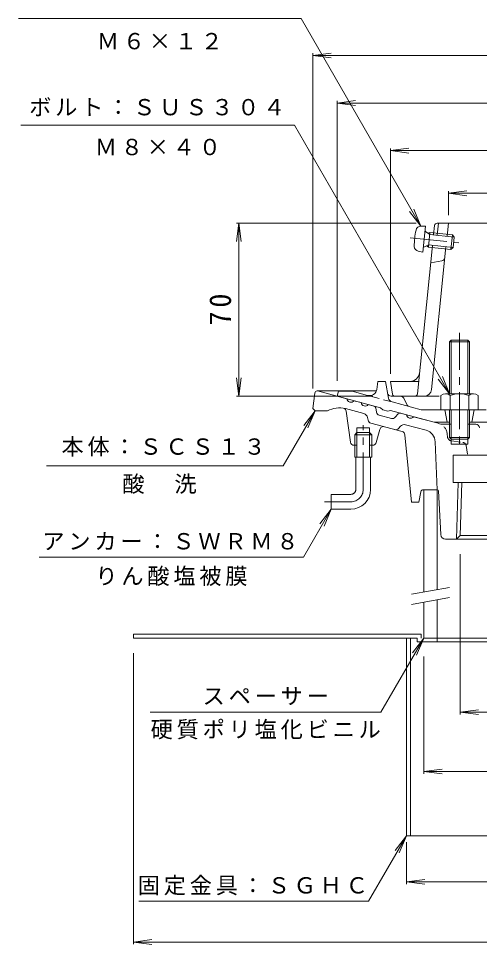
# Model space of a CAD drawing. Units: millimetres, scale not verified. Extents: x -285 to 225, y -347 to 415.
# Drawn here: x -284.8 to -98.1, y -231.1 to 143.7 of the extents above; entities that cross this region are included whole.
import ezdxf

# ---------------------------------------------------------------- set-up
doc = ezdxf.new("R2010")
doc.units = ezdxf.units.MM
doc.header["$LTSCALE"] = 3
doc.linetypes.add('CHAIN1', pattern=[8, 5, -1, 1, -1])
doc.linetypes.add('DASHED1', pattern=[1.8, 1.2, -0.6])
for name, color, linetype, lineweight in [('0-0_通り芯', 3, 'Continuous', 9), ('0-1_躯体', 2, 'Continuous', 9), ('0-2_仕上', 6, 'Continuous', 9), ('0-3_建具', 4, 'Continuous', 9), ('0-4_その他', 7, 'Continuous', 9), ('0-5_寸法', 7, 'Continuous', 9), ('0-A', 2, 'Continuous', 9)]:
    doc.layers.add(name, color=color, linetype=linetype, lineweight=lineweight)
doc.styles.add('ＭＳ ゴシック', font='')
doc.styles.get('ＭＳ ゴシック').set_extended_font_data('MS Gothic')

msp = doc.modelspace()

# ---------------------------------------------------------------- linework, layer by layer
at = {"layer": '0-0_通り芯'}
for p, q in [((-163.726, -7.046), (-151.871, -10.222)), ((-163.726, -7.046), (-139.89, -7.046)), ((-164.836, -7.922), (-165.615, -14.157)), ((-148.973, -10.999), (-146.075, -11.775)), ((-164.726, -15.046), (-165.615, -14.157)), ((-144.897, -16.232), (-152.42, -14.216)), ((-140.876, -13.168), (-143.177, -12.552)), ((-140.155, -13.934), (-139.793, -15.706)), ((-164.726, -15.046), (-159.726, -15.046)), ((-152.123, -15.244), (-150.382, -27.753)), ((-143.216, -18.93), (-143.455, -17.763)), ((-138.712, -16.854), (-133.741, -18.186)), ((-131.03, -16.379), (-132.231, -17.732)), ((-127.722, -16.693), (-130.023, -16.077)), ((-114.862, -20.139), (-124.825, -17.469)), ((-147.752, -22.046), (-142.652, -22.046)), ((-147.752, -29.046), (-147.752, -22.046)), ((-142.652, -29.046), (-142.652, -22.046)), ((-129.429, -23.483), (-142.135, -20.078)), ((-130.878, -22.236), (-130.088, -21.345)), ((-119.745, -22.972), (-128.074, -20.74)), ((-109.626, -20.546), (-113.824, -20.546)), ((-109.626, -20.546), (-109.626, -28.546)), ((-102.826, -20.546), (-102.826, -28.546)), ((-99.619, -20.546), (-102.826, -20.546)), ((-138.489, -22.61), (-139.906, -27.932)), ((-128.324, -24.789), (-125.726, -52.046)), ((-147.752, -29.046), (-148.897, -29.046)), ((-141.355, -29.046), (-142.652, -29.046)), ((-116.043, -27.585), (-115.202, -47.046)), ((-102.826, -28.546), (-109.626, -28.546)), ((32.274, -33.046), (-108.726, -33.046)), ((-108.726, -33.046), (-108.726, -44.046)), ((32.274, -44.046), (-108.726, -44.046)), ((-107.441, -67.046), (-106.722, -44.046)), ((-105.916, -65.568), (-105.243, -44.046)), ((-121.887, -47.85), (-122.726, -52.046)), ((-115.202, -47.046), (-120.906, -47.046)), ((-113.821, -65.146), (-114.702, -47.521)), ((-122.726, -52.046), (-125.726, -52.046)), ((35.371, -67.046), (-111.824, -67.046))]:
    msp.add_line(p, q, dxfattribs=at)
at = {"layer": '0-0_通り芯', "color": 4, "linetype": 'CHAIN1'}
for p, q in [((-145.202, -46.902), (-145.202, -20.87)), ((-160.927, -51.902), (-150.202, -51.902))]:
    msp.add_line(p, q, dxfattribs=at)
at = {"layer": '0-0_通り芯', "color": 4}
for p, q in [((-147.752, -23.902), (-148.652, -24.802)), ((-148.652, -24.802), (-141.752, -24.802)), ((-148.652, -33.902), (-148.652, -24.802)), ((-142.652, -23.902), (-147.752, -23.902)), ((-147.752, -33.902), (-147.752, -23.902)), ((-142.652, -23.902), (-141.752, -24.802)), ((-142.652, -23.902), (-142.652, -33.902)), ((-141.752, -24.802), (-141.752, -33.902)), ((-148.652, -33.902), (-141.752, -33.902)), ((-148.202, -46.902), (-148.202, -33.902)), ((-142.202, -46.902), (-142.202, -33.902)), ((-150.202, -48.902), (-158.202, -48.902))]:
    msp.add_line(p, q, dxfattribs=at)
at = {"layer": '0-0_通り芯', "linetype": 'DASHED1'}
for p, q in [((-111.134, -25.376), (-111.161, -24.752)), ((-109.406, -27.271), (-104.822, -27.896)), ((-103.544, -29.136), (-102.893, -33.046))]:
    msp.add_line(p, q, dxfattribs=at)
at = {"layer": '0-0_通り芯', "color": 4}
msp.add_lwpolyline([(-150.202, -54.902), (-158.202, -54.902), (-158.202, -48.902)], dxfattribs=at)
at = {"layer": '0-0_通り芯'}
msp.add_lwpolyline([(-107.441, -67.046), (-105.916, -65.568), (29.464, -65.568)], dxfattribs=at)
for centre, radius, start, end in [((-163.844, -8.046), 1, 90, 172.87474), ((-150.26, -10.007), 1.625, 187.618, 322.3797), ((-154.912, -24.937), 11, 76.91284, 115.95178), ((-153.609, -15.451), 1.5, 7.92386, 62.62251), ((-144.464, -11.56), 1.625, 187.62059, 322.37891), ((-141.135, -14.134), 1, 11.56642, 75.00078), ((-145.414, -18.164), 2, 11.56621, 75.0005), ((-138.323, -15.405), 1.5, 191.5649, 254.99991), ((-133.353, -16.737), 1.5, 254.99991, 318.43558), ((-130.282, -17.042), 1, 75.00023, 138.43498), ((-126.112, -16.478), 1.625, 187.62059, 322.37891), ((-141.746, -18.629), 1.5, 191.56461, 254.99991), ((-137.04, -22.996), 1.5, 74.99988, 165.09225), ((-132, -21.241), 1.5, 255.00128, 318.43651), ((-128.591, -22.672), 2, 74.99948, 138.43507), ((-116.157, -24.968), 5, 62.19437, 74.99995), ((-99.619, -22.046), 1.5, 4.2359, 90), ((-129.817, -24.932), 1.5, 5.44458, 74.99988), ((-121.039, -27.801), 5, 2.47583, 74.99928), ((-148.897, -27.546), 1.5, 187.92386, 270), ((-141.355, -27.546), 1.5, 270, 345.09244), ((-120.906, -48.046), 1, 90, 168.69006), ((-115.202, -47.546), 0.5, 2.86441, 90), ((-111.824, -65.046), 2, 182.86241, 270)]:
    msp.add_arc(centre, radius, start, end, dxfattribs=at)
at = {"layer": '0-0_通り芯', "linetype": 'DASHED1'}
for centre, radius, start, end in [((-116.157, -24.968), 5, 2.47623, 62.19437), ((-109.136, -25.29), 2, 182.47606, 262.23769), ((-105.024, -29.383), 1.5, 9.46144, 82.23796)]:
    msp.add_arc(centre, radius, start, end, dxfattribs=at)
at = {"layer": '0-0_通り芯', "color": 4}
for radius in [2, 8]:
    msp.add_arc((-150.202, -46.902), radius, 270, 0, dxfattribs=at)
at = {"layer": '0-0_通り芯', "color": 4, "linetype": 'CHAIN1'}
for radius in [2, 5]:
    msp.add_arc((-150.202, -46.902), radius, 270, 0, dxfattribs=at)
at = {"layer": '0-1_躯体', "color": 4, "linetype": 'CHAIN1'}
msp.add_line((-106.226, 16.454), (-106.226, -29.546), dxfattribs=at)
at = {"layer": '0-1_躯体', "color": 4}
for p, q in [((-110.226, -8.189), (-110.226, 12.778)), ((-109.55, -8.189), (-109.55, 13.454)), ((-102.903, -8.189), (-102.903, 13.454)), ((-102.226, -8.189), (-102.226, 12.778)), ((-113.726, -8.911), (-113.726, -14.689)), ((-111.85, -8.189), (-100.603, -8.189)), ((-109.973, -8.911), (-109.973, -14.689)), ((-102.479, -8.911), (-102.479, -14.689)), ((-98.726, -8.911), (-98.726, -14.689)), ((-113.726, -14.689), (-98.726, -14.689)), ((-110.303, -14.689), (-110.303, -25.869)), ((-109.626, -14.689), (-109.626, -27.402)), ((-102.826, -14.689), (-102.826, -27.402)), ((-102.15, -14.689), (-102.15, -25.869))]:
    msp.add_line(p, q, dxfattribs=at)
at = {"layer": '0-1_躯体'}
for p, q in [((-139.719, -6.409), (-139.226, -3.189)), ((-136.226, -3.189), (-139.226, -3.189)), ((-136.226, -3.189), (-134.958, -9.955)), ((-155.726, -9.189), (-155.226, -7.189)), ((-149.667, -7.189), (-155.226, -7.189)), ((-143.461, -8.852), (-149.667, -7.189)), ((-133.857, -9.189), (-130.155, -9.189)), ((-127.528, -12.597), (-128.812, -10.02)), ((-135.226, -15.2), (-134.226, -14.95)), ((-116.539, -19.689), (-134.226, -14.95)), ((-121.677, -14.689), (-133.51, -11.519)), ((-95.456, -14.689), (-121.677, -14.689)), ((-112.226, -14.689), (-111.226, -19.689)), ((-100.226, -14.689), (-101.226, -19.689)), ((-110.303, -19.689), (-116.539, -19.689)), ((40.087, -19.689), (-102.15, -19.689))]:
    msp.add_line(p, q, dxfattribs=at)
at = {"layer": '0-1_躯体', "linetype": 'DASHED1'}
msp.add_line((-133.51, -11.519), (-143.461, -8.852), dxfattribs=at)
at = {"layer": '0-1_躯体', "color": 4}
for points in [[(-102.226, 12.778), (-110.226, 12.778), (-109.55, 13.454), (-102.903, 13.454)], [(-102.15, -25.869), (-110.303, -25.869), (-109.626, -26.546), (-102.826, -26.546)]]:
    msp.add_lwpolyline(points, close=True, dxfattribs=at)
at = {"layer": '0-1_躯体'}
msp.add_lwpolyline([(-135.226, -15.2), (-137.226, -14.664), (-138.226, -13.878), (-155.726, -9.189)], dxfattribs=at)
for centre, radius, start, end in [((-142.685, -5.954), 3, 254.99973, 351.29286), ((-133.857, -7.689), 1.5, 190.61534, 270), ((-132.992, -9.587), 2, 190.61488, 255.0005), ((-130.155, -10.689), 1.5, 26.49033, 90), ((-126.185, -11.928), 1.5, 206.49033, 254.99988)]:
    msp.add_arc(centre, radius, start, end, dxfattribs=at)
at = {"layer": '0-1_躯体', "color": 4}
for centre, radius, start, end in [((-111.85, -10.99), 2.8, 47.92557, 132.07463), ((-106.226, -18.279), 10.089, 68.19786, 111.80214), ((-100.603, -10.99), 2.8, 47.92572, 132.07428)]:
    msp.add_arc(centre, radius, start, end, dxfattribs=at)
at = {"layer": '0-2_仕上'}
for p, q in [((-115.323, 60.811), (38.87, 60.811)), ((-114.719, 60.811), (-115.214, 55.93)), ((-111.264, 55.516), (-110.726, 60.811)), ((-116.318, 59.912), (-116.706, 56.086)), ((-117.137, 51.848), (-123.244, -8.29)), ((-117.562, -6.493), (-111.694, 51.278)), ((-113.364, 45.612), (-117.851, 44.811)), ((-133.376, -8.368), (-134.226, -3.189)), ((-122.726, -3.189), (-134.226, -3.189)), ((-114.427, -9.189), (-132.392, -9.189))]:
    msp.add_line(p, q, dxfattribs=at)
at = {"layer": '0-2_仕上', "color": 4}
for p, q in [((-119.936, 59.561), (-121.847, 59.594)), ((-121.029, 49.118), (-119.936, 59.561)), ((-118.272, 56.25), (-120.025, 57.491)), ((-118.182, 57.115), (-118.987, 56.756)), ((-118.182, 57.115), (-118.806, 51.148)), ((-118.272, 56.25), (-108.326, 55.209)), ((-118.182, 57.115), (-109.101, 56.165)), ((-109.101, 56.165), (-109.726, 50.197)), ((-108.326, 55.209), (-109.101, 56.165)), ((-108.326, 55.209), (-108.77, 50.972)), ((-121.029, 49.118), (-122.905, 49.482)), ((-118.716, 52.013), (-120.687, 51.161)), ((-118.806, 51.148), (-119.52, 51.666)), ((-118.806, 51.148), (-109.726, 50.197)), ((-118.716, 52.013), (-108.77, 50.972)), ((-108.77, 50.972), (-109.726, 50.197))]:
    msp.add_line(p, q, dxfattribs=at)
at = {"layer": '0-2_仕上', "color": 4, "linetype": 'CHAIN1'}
msp.add_line((-126.236, 54.942), (-106.496, 52.876), dxfattribs=at)
at = {"layer": '0-2_仕上'}
for centre, radius, start, end in [((-115.323, 59.811), 1, 90, 174.20152), ((-113.628, 47.088), 1.5, 280.12204, 354.20215), ((-126.341, 0.811), 4, 270, 354.20097), ((-120.546, -6.189), 3, 270, 354.20076), ((-132.392, -8.189), 1, 190.30489, 270), ((-124.239, -8.189), 1, 270, 354.20152)]:
    msp.add_arc(centre, radius, start, end, dxfattribs=at)
at = {"layer": '0-2_仕上', "color": 4}
for centre, radius, start, end in [((-94.525, 51.622), 30, 167.68619, 180.36258), ((-121.881, 57.594), 2, 89.02425, 167.6861), ((-119.88, 57.695), 0.25, 174.02637, 234.69719), ((-122.524, 51.445), 2, 180.36243, 259.02428), ((-120.588, 50.932), 0.25, 113.35555, 174.02637)]:
    msp.add_arc(centre, radius, start, end, dxfattribs=at)
at = {"layer": '0-3_建具'}
for p, q in [((-115.226, -47.046), (-120.726, -47.046)), ((-120.726, -47.046), (-120.726, -88.474)), ((-115.226, -47.046), (-115.226, -87.505)), ((-120.726, -92.536), (-120.726, -107.046)), ((-115.226, -91.566), (-115.226, -107.046)), ((44.274, -107.046), (-120.726, -107.046))]:
    msp.add_line(p, q, dxfattribs=at)
at = {"layer": '0-3_建具', "color": 7}
for p, q in [((-125.726, -89.356), (-110.226, -86.623)), ((-125.726, -93.418), (-110.226, -90.684))]:
    msp.add_line(p, q, dxfattribs=at)
at = {"layer": '0-4_その他'}
for p, q in [((-170.382, 143.659), (-284.81, 143.659)), ((-165.615, 128.704), (-158.179, 129.683)), ((-165.615, 129.604), (-165.615, -6.105)), ((-165.615, 128.704), (89.163, 128.704)), ((-165.615, 128.704), (-158.179, 127.725)), ((-155.726, 109.446), (-148.29, 110.425)), ((-155.726, 110.346), (-155.726, -2.896)), ((-155.726, 109.446), (79.274, 109.446)), ((-155.726, 109.446), (-148.29, 108.467)), ((-172.975, 100.494), (-283.843, 100.494)), ((-134.226, 90.187), (-126.79, 91.166)), ((-134.226, 91.087), (-134.226, -0.087)), ((-134.226, 90.187), (57.774, 90.187)), ((-134.226, 90.187), (-126.79, 89.208)), ((-110.726, 72.935), (-103.29, 73.914)), ((-110.726, 73.835), (-110.726, 64.108)), ((-110.726, 72.935), (34.274, 72.935)), ((-110.726, 72.935), (-103.29, 71.956)), ((-195.615, 60.811), (-196.594, 53.375)), ((-123.765, 60.811), (-196.515, 60.811)), ((-195.615, -9.189), (-195.615, 60.811)), ((-195.615, 60.811), (-194.636, 53.375)), ((-195.615, -9.189), (-196.594, -1.754)), ((-195.615, -9.189), (-194.636, -1.754)), ((-141.357, -9.189), (-196.515, -9.189)), ((-105.916, -73.068), (-105.916, -137.946)), ((-238.226, -230.981), (-238.226, -113.187)), ((-120.726, -114.546), (-120.726, -161.946)), ((-105.916, -137.046), (-98.48, -136.067)), ((-105.916, -137.046), (29.464, -137.046)), ((-105.916, -137.046), (-98.48, -138.025)), ((-120.726, -161.046), (-113.29, -160.067)), ((-120.726, -161.046), (44.274, -161.046)), ((-120.726, -161.046), (-113.29, -162.025)), ((-127.726, -206.628), (-127.726, -189.655)), ((-127.726, -205.728), (-120.29, -204.749)), ((-127.726, -205.728), (51.274, -205.728)), ((-127.726, -205.728), (-120.29, -206.707)), ((-238.226, -230.081), (-230.79, -229.102)), ((-238.226, -230.081), (161.774, -230.081)), ((-238.226, -230.081), (-230.79, -231.06))]:
    msp.add_line(p, q, dxfattribs=at)
at = {"layer": '0-5_寸法'}
for p, q in [((-121.847, 59.594), (-170.382, 143.659)), ((-110.226, -8.189), (-172.975, 100.494)), ((-121.847, 59.594), (-126.412, 65.544)), ((-121.847, 59.594), (-124.717, 66.523)), ((-110.226, -8.189), (-114.792, -2.239)), ((-110.226, -8.189), (-113.096, -1.26)), ((-164.726, -15.046), (-177.619, -37.376)), ((-164.726, -15.046), (-169.292, -20.996)), ((-164.726, -15.046), (-167.596, -21.975)), ((-177.619, -37.376), (-273.411, -37.376)), ((-158.202, -54.902), (-169.402, -74.3)), ((-158.202, -54.902), (-162.768, -60.852)), ((-158.202, -54.902), (-161.073, -61.831)), ((-169.402, -74.3), (-276.479, -74.3)), ((-120.726, -107.046), (-138.047, -137.046)), ((-120.726, -107.046), (-125.292, -112.996)), ((-120.726, -107.046), (-123.596, -113.975)), ((-138.047, -137.046), (-231.453, -137.046)), ((-127.726, -187.046), (-143.015, -213.526)), ((-127.726, -187.046), (-132.292, -192.996)), ((-127.726, -187.046), (-130.596, -193.975)), ((-143.015, -213.526), (-236.064, -213.526))]:
    msp.add_line(p, q, dxfattribs=at)
at = {"layer": '0-A'}
for p, q in [((-238.226, -105.446), (-121.726, -105.446)), ((-238.226, -105.446), (-238.226, -107.046)), ((-123.326, -107.046), (-238.226, -107.046)), ((-127.726, -107.046), (-127.726, -187.046)), ((-126.126, -107.046), (-126.126, -187.046)), ((-123.326, -107.046), (-123.326, -108.646)), ((-123.326, -108.646), (46.874, -108.646)), ((-121.726, -105.446), (-121.726, -107.046)), ((-115.226, -107.046), (-115.226, -108.646)), ((-127.726, -187.046), (51.274, -187.046))]:
    msp.add_line(p, q, dxfattribs=at)

# ---------------------------------------------------------------- texts
at = {"layer": '0-4_その他', "color": 2, "insert": (-198.615, 19.436), "char_height": 8.798, "attachment_point": 7, "rotation": 90, "style": 'ＭＳ ゴシック'}
msp.add_mtext('\\T1.27;\\W0.95;70', dxfattribs=at)
at = {"layer": '0-5_寸法', "char_height": 6.598, "attachment_point": 7, "style": 'ＭＳ ゴシック'}
for s, insert in [('\\T1.17;Ｍ６×１２', (-253.096, 131.098)), ('\\T1.17;ボルト：ＳＵＳ３０４', (-280.503, 104.1)), ('\\T1.17;Ｍ８×４０', (-253.909, 88.252)), ('\\T1.17;本体：ＳＣＳ１３', (-267.41, -33.588)), ('\\T1.17;酸\u3000洗', (-242.738, -48.707)), ('\\T1.17;アンカー：ＳＷＲＭ８', (-275.162, -71.51)), ('\\T1.17;りん酸塩被膜', (-253.691, -85.999)), ('\\T1.17;スペーサー', (-210.25, -134.226)), ('\\T1.17;硬質ポリ塩化ビニル', (-231.318, -148.056)), ('\\T1.17;固定金具：ＳＧＨＣ', (-236.529, -211.193))]:
    msp.add_mtext(s, dxfattribs=dict(at, insert=insert))

doc.saveas('drawing.dxf')
